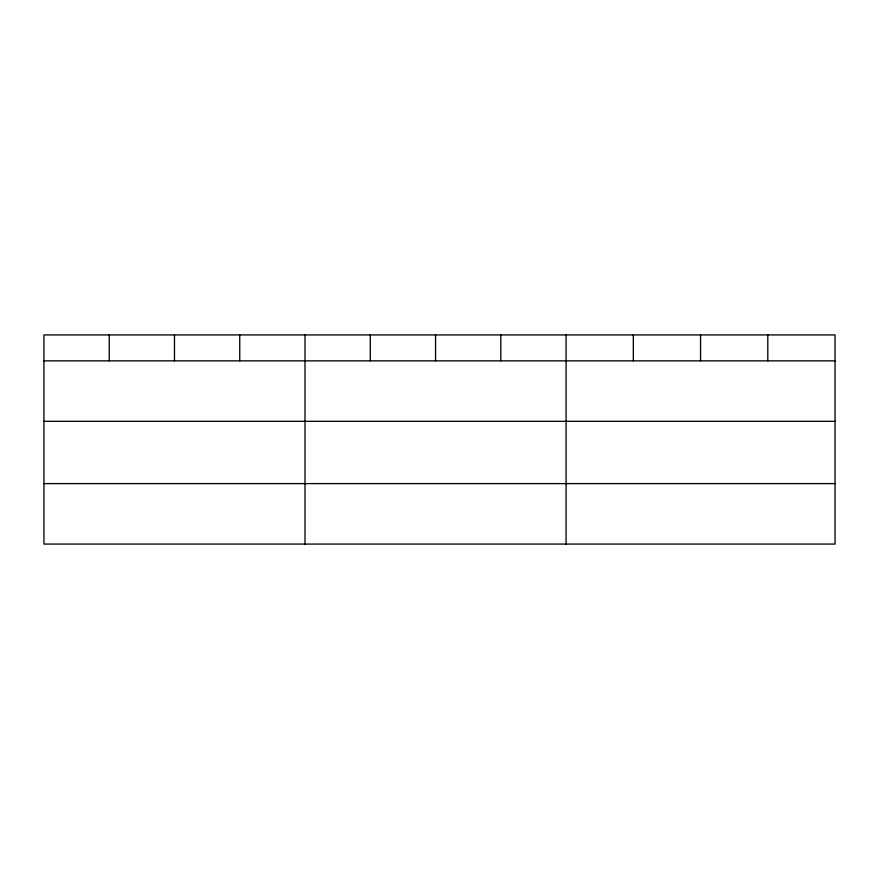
<?xml version="1.0" encoding="UTF-8"?>
<svg xmlns="http://www.w3.org/2000/svg" width="879" height="879" viewBox="0 0 879 879"><rect width="100%" height="100%" fill="white"/><g stroke="black" fill="none" stroke-linecap="round" stroke-linejoin="round"><path stroke-width="1.32" d="M835.05 421.316L835.05 334.932L43.95 334.932L43.95 544.068L835.05 544.068L835.05 421.316L43.95 421.316M43.95 360.851L835.05 360.851M43.95 483.604L835.05 483.604M767.806 334.932L767.806 360.851M700.563 334.932L700.563 360.851M633.319 334.932L633.319 360.851M566.076 334.932L566.076 544.068M500.81 334.932L500.81 360.851M435.544 334.932L435.544 360.851M370.279 334.932L370.279 360.851M305.013 334.932L305.013 544.068M239.747 334.932L239.747 360.851M174.481 334.932L174.481 360.851M109.216 334.932L109.216 360.851"/></g></svg>
